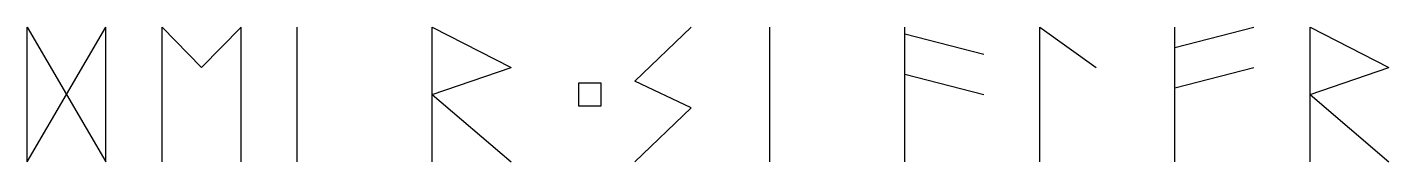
# Model space of a CAD drawing. Header units: millimetres. Extents: x -31 to 29.5, y -3 to 3.
import ezdxf

# ---------------------------------------------------------------- set-up
doc = ezdxf.new("R2010")
doc.units = ezdxf.units.MM

msp = doc.modelspace()

# ---------------------------------------------------------------- linework, layer by layer
for points in [[(-31, -3), (-31, 3)], [(-31, -3), (-27.5, 3)], [(-31, 3), (-27.5, -3)], [(-27.5, -3), (-27.5, 3)], [(-25, -3), (-25, 3)], [(-25, 3), (-23.25, 1.2), (-21.5, 3)], [(-21.5, -3), (-21.5, 3)], [(-19, -3), (-19, 3)], [(-13, -3), (-13, 3)], [(-13, 3), (-9.5, 1.2)], [(-4, -3), (-1.5, -0.6), (-4, 0.6), (-1.5, 3)], [(2, -3), (2, 3)], [(8, -3), (8, 3)], [(8, 2.7), (11.5, 1.8)], [(14, -3), (14, 3), (16.5, 1.2)], [(20, -3), (20, 3)], [(20, 2.1), (23.5, 3)], [(26, -3), (26, 3)], [(26, 3), (29.5, 1.2)], [(-13, 0), (-9.5, 1.2)], [(8, 0.9), (11.5, 0)], [(20, 0.3), (23.5, 1.2)], [(26, 0), (29.5, 1.2)], [(-13, 0), (-9.5, -3)], [(26, 0), (29.5, -3)]]:
    msp.add_lwpolyline(points)
msp.add_lwpolyline([(-6.5, -0.5), (-5.5, -0.5), (-5.5, 0.5), (-6.5, 0.5)], close=True)

doc.saveas('drawing.dxf')
